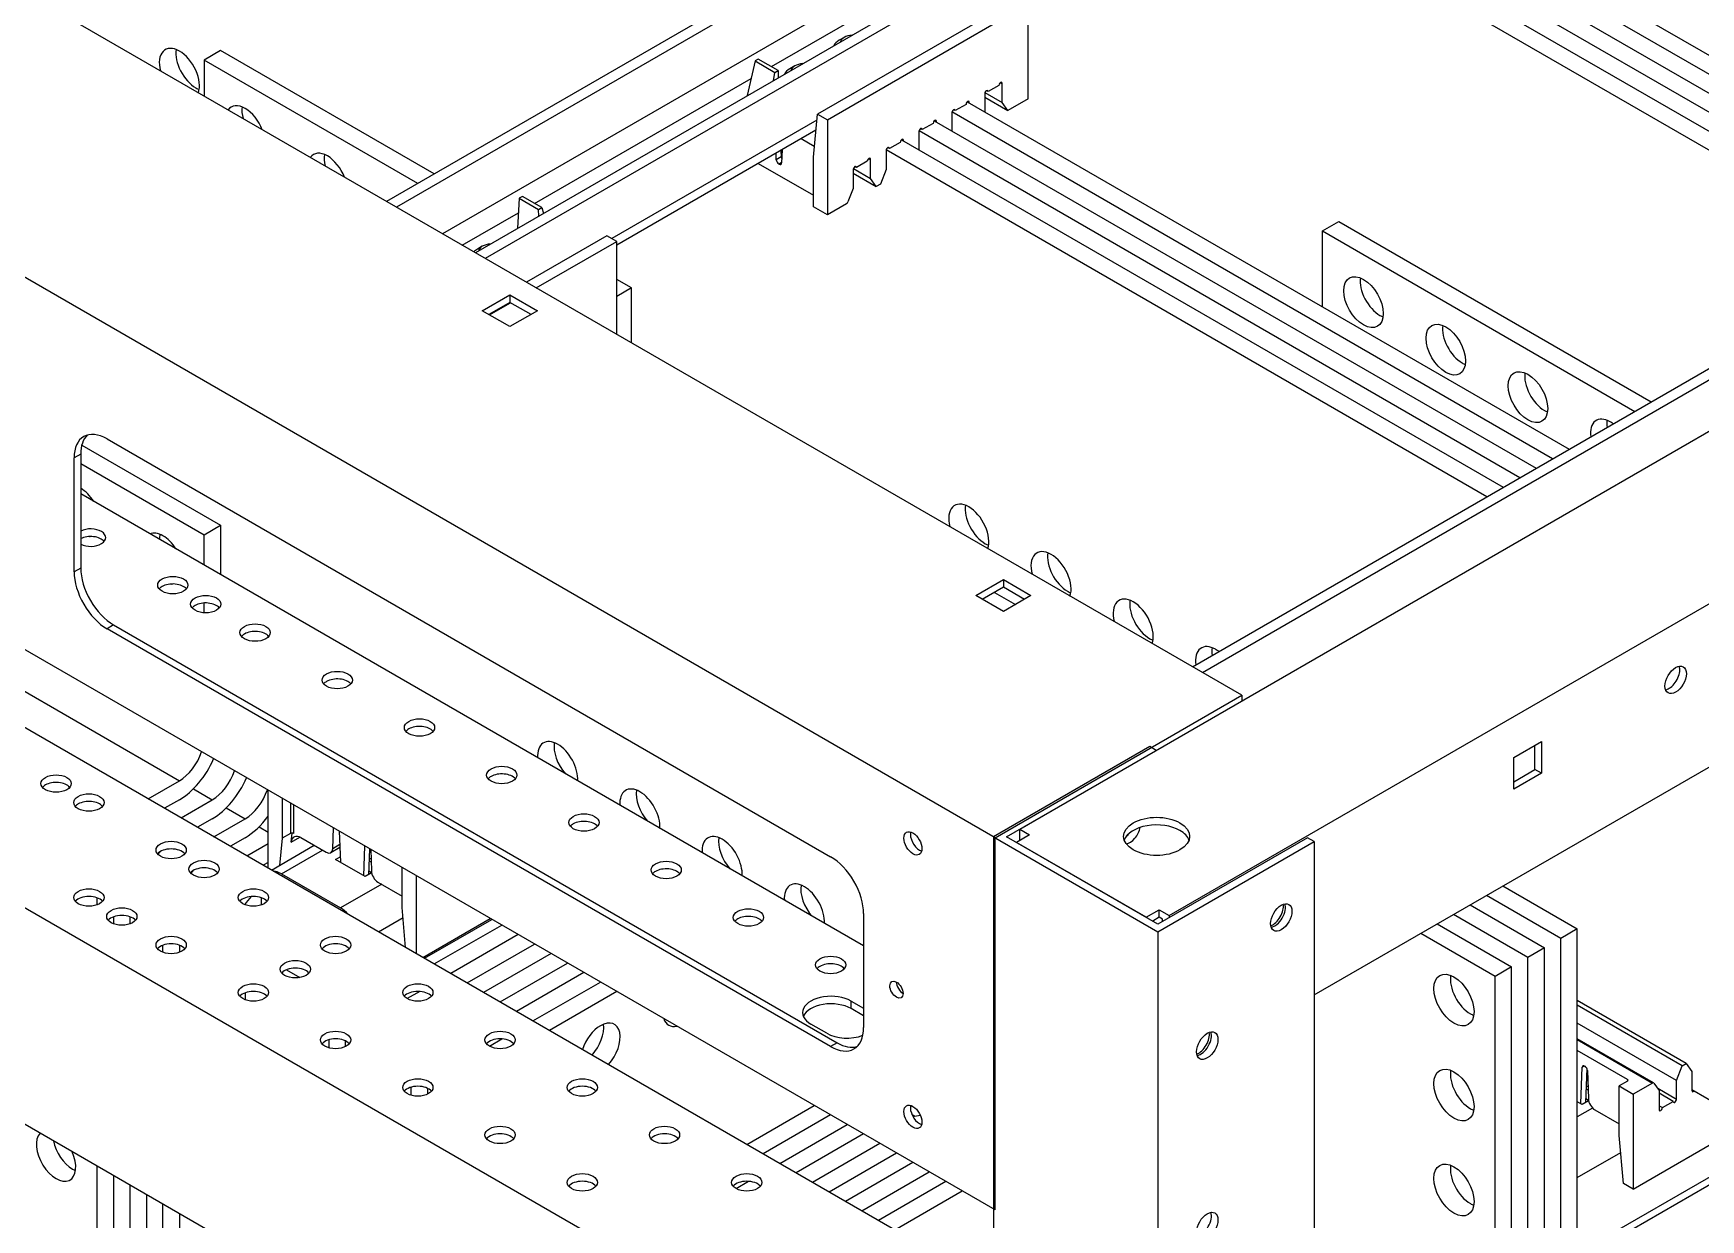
# Model space of a CAD drawing. Header units: millimetres. Extents: x -116965 to 323937, y 291661 to 566926.
# Drawn here: x -19547.1 to -19360.7, y 325486.2 to 325618.8 of the extents above; entities that cross this region are included whole.
import ezdxf

# ---------------------------------------------------------------- set-up
doc = ezdxf.new("R2010")
doc.units = ezdxf.units.MM
doc.layers.add('ALPHA', color=255, linetype='Continuous')

msp = doc.modelspace()

# ---------------------------------------------------------------- linework, layer by layer
at = {"layer": 'ALPHA'}
for p, q in [((-19355.416859, 325687.903767), (-19507.642807, 325600.016075)), ((-19354.313773, 325687.2669), (-19506.539721, 325599.379208)), ((-19353.210686, 325681.959672), (-19501.391983, 325596.40716)), ((-19345.48908, 325682.171961), (-19497.715028, 325594.284269)), ((-19344.385994, 325681.535094), (-19496.611942, 325593.647402)), ((-19412.04197, 325544.820906), (-19632.659286, 325672.194373)), ((-19439.619135, 325528.899223), (-19660.236451, 325656.27269)), ((-19436.861419, 325529.854524), (-19220.656449, 325654.680521)), ((-19420.168042, 325520.216598), (-19203.963072, 325645.042596)), ((-19396.776063, 325637.693615), (-19329.494325, 325598.848485)), ((-19417.557403, 325548.005243), (-19265.331456, 325635.892935)), ((-19416.454317, 325547.368376), (-19264.228369, 325635.256068)), ((-19400.453018, 325635.570724), (-19333.17128, 325596.725594)), ((-19331.332802, 325597.787039), (-19398.485847, 325636.557868)), ((-19404.129974, 325633.447832), (-19336.848235, 325594.602703)), ((-19335.009758, 325595.664148), (-19402.162803, 325634.434977)), ((-19338.686713, 325593.541257), (-19405.839758, 325632.312086)), ((-19464.622431, 325615.088602), (-19446.946575, 325625.293762)), ((-19437.045266, 325622.73101), (-19459.474693, 325609.781374)), ((-19458.371607, 325609.144507), (-19435.94218, 325622.094143)), ((-19435.94218, 325611.479687), (-19435.94218, 325622.094143)), ((-19456.49636, 325618.357854), (-19457.047903, 325618.039421)), ((-19526.211431, 325616.893059), (-19528.049909, 325615.831614)), ((-19502.311222, 325603.094267), (-19526.211431, 325616.893059)), ((-19403.952669, 325511.321684), (-19219.222437, 325617.975734)), ((-19439.619135, 325487.290557), (-19660.236451, 325614.664024)), ((-19504.1497, 325602.032822), (-19528.049909, 325615.831614)), ((-19528.049909, 325615.831614), (-19528.049909, 325611.798121)), ((-19466.460908, 325615.725469), (-19467.32899, 325611.853501)), ((-19466.093213, 325615.937758), (-19466.460908, 325615.725469)), ((-19466.460908, 325615.725469), (-19464.254735, 325614.451735)), ((-19463.88704, 325614.664024), (-19466.093213, 325615.937758)), ((-19464.393913, 325613.522224), (-19464.254735, 325614.451735)), ((-19464.254735, 325614.451735), (-19463.88704, 325614.664024)), ((-19463.88704, 325614.664024), (-19463.856398, 325613.832558)), ((-19462.011793, 325615.173518), (-19462.563336, 325614.855084)), ((-19491.096509, 325599.803786), (-19466.898277, 325613.774642)), ((-19439.196285, 325612.997554), (-19440.40968, 325612.297)), ((-19439.012437, 325613.315988), (-19438.82859, 325613.209843)), ((-19438.82859, 325611.086952), (-19438.82859, 325613.209843)), ((-19467.32899, 325611.853501), (-19467.330007, 325611.827069)), ((-19467.306608, 325611.840579), (-19467.32899, 325611.853501)), ((-19442.87324, 325610.874663), (-19444.086636, 325610.174109)), ((-19442.738004, 325611.157476), (-19375.456266, 325572.312346)), ((-19442.689393, 325611.193097), (-19442.505545, 325611.086952)), ((-19442.505545, 325611.023265), (-19442.505545, 325611.086952)), ((-19440.777376, 325612.084711), (-19440.777376, 325610.025507)), ((-19440.777376, 325611.673741), (-19438.191722, 325610.180913)), ((-19440.754989, 325612.19916), (-19438.82859, 325611.086952)), ((-19440.40968, 325612.297), (-19440.593528, 325612.403145)), ((-19438.191722, 325610.180913), (-19438.82859, 325611.086952)), ((-19435.94218, 325611.479687), (-19438.191722, 325610.180913)), ((-19459.539471, 325609.107107), (-19482.455664, 325595.876437)), ((-19459.93845, 325604.954185), (-19459.474693, 325609.781374)), ((-19459.474693, 325609.781374), (-19458.371607, 325609.144507)), ((-19458.371607, 325609.144507), (-19458.371607, 325598.530051)), ((-19446.414959, 325609.034585), (-19379.133221, 325570.189455)), ((-19446.366348, 325609.070206), (-19446.1825, 325608.964061)), ((-19446.1825, 325608.900374), (-19446.1825, 325608.964061)), ((-19444.454331, 325609.96182), (-19444.454331, 325607.902616)), ((-19377.294743, 325571.250901), (-19444.447788, 325610.021729)), ((-19444.086636, 325610.174109), (-19444.270483, 325610.280254)), ((-19459.646799, 325607.989945), (-19481.90412, 325595.139675)), ((-19459.828587, 325606.164491), (-19461.318583, 325607.02474)), ((-19450.091914, 325606.911694), (-19382.810176, 325568.066564)), ((-19450.043303, 325606.947315), (-19449.859455, 325606.84117)), ((-19448.131286, 325607.838929), (-19448.131286, 325605.779724)), ((-19380.971699, 325569.128009), (-19448.124743, 325607.898838)), ((-19447.763591, 325608.051218), (-19447.947439, 325608.157362)), ((-19446.550196, 325608.751772), (-19447.763591, 325608.051218)), ((-19464.082357, 325604.679225), (-19464.109415, 325605.413453)), ((-19463.557871, 325605.731887), (-19463.530813, 325604.997659)), ((-19463.543324, 325605.337148), (-19463.451408, 325605.28408)), ((-19463.435449, 325605.802567), (-19463.480634, 325604.33454)), ((-19459.821797, 325606.168411), (-19459.828587, 325606.164491)), ((-19451.808242, 325605.716038), (-19451.808242, 325603.593147)), ((-19384.648654, 325567.005118), (-19451.801699, 325605.775947)), ((-19451.440546, 325605.928327), (-19451.624394, 325606.034471)), ((-19450.227151, 325606.628881), (-19451.440546, 325605.928327)), ((-19449.859455, 325606.777483), (-19449.859455, 325606.84117)), ((-19466.098625, 325604.264982), (-19459.93799, 325600.708138)), ((-19463.530813, 325604.997659), (-19464.082357, 325604.679225)), ((-19463.806845, 325604.215557), (-19463.478461, 325604.40515)), ((-19463.756238, 325604.186339), (-19463.806845, 325604.215557)), ((-19463.480292, 325604.345656), (-19463.756238, 325604.186339)), ((-19459.93799, 325604.95392), (-19459.93845, 325604.954185)), ((-19459.93799, 325599.434403), (-19459.93799, 325604.95392)), ((-19455.485197, 325603.593147), (-19455.485197, 325601.470255)), ((-19455.485197, 325603.182176), (-19452.899543, 325601.689349)), ((-19455.46281, 325603.707595), (-19453.536411, 325602.595388)), ((-19455.117501, 325603.805436), (-19455.301349, 325603.91158)), ((-19453.904106, 325604.50599), (-19455.117501, 325603.805436)), ((-19453.720258, 325604.824423), (-19453.536411, 325604.718279)), ((-19453.536411, 325602.595388), (-19453.536411, 325604.718279)), ((-19451.808242, 325603.593147), (-19452.445109, 325601.951716)), ((-19455.485197, 325601.470255), (-19456.068992, 325599.965611)), ((-19452.899543, 325601.689349), (-19453.536411, 325602.595388)), ((-19452.445109, 325601.951716), (-19452.899543, 325601.689349)), ((-19492.827335, 325600.378501), (-19492.996108, 325597.008739)), ((-19492.459639, 325600.59079), (-19492.827335, 325600.378501)), ((-19492.827335, 325600.378501), (-19490.658488, 325599.126316)), ((-19490.290793, 325599.338606), (-19492.459639, 325600.59079)), ((-19456.228209, 325599.767543), (-19458.371607, 325598.530051)), ((-19499.18581, 325595.133426), (-19492.908516, 325598.757623)), ((-19490.658488, 325599.126316), (-19490.290793, 325599.338606)), ((-19490.635897, 325598.371407), (-19490.658488, 325599.126316)), ((-19490.290793, 325599.338606), (-19490.113388, 325598.673078)), ((-19458.371607, 325598.530051), (-19459.93799, 325599.434403)), ((-19403.03343, 325596.725594), (-19401.194952, 325597.787039)), ((-19401.194952, 325597.787039), (-19366.263877, 325577.619574)), ((-19439.802983, 325478.692848), (-19642.862837, 325595.92951)), ((-19483.007207, 325596.194871), (-19492.015747, 325590.993788)), ((-19481.90412, 325595.558004), (-19483.007207, 325596.194871)), ((-19403.03343, 325588.234029), (-19403.03343, 325596.725594)), ((-19403.03343, 325596.725594), (-19368.102355, 325576.558128)), ((-19496.942867, 325595.006052), (-19497.494411, 325594.687618)), ((-19490.912661, 325590.356921), (-19481.90412, 325595.558004)), ((-19481.90412, 325585.155837), (-19481.90412, 325595.558004)), ((-19480.249491, 325590.356921), (-19481.90412, 325591.312222)), ((-19480.249491, 325590.356921), (-19481.90412, 325589.40162)), ((-19480.249491, 325584.200536), (-19480.249491, 325590.356921)), ((-19496.942867, 325587.809451), (-19493.854225, 325589.59268)), ((-19493.854225, 325588.743523), (-19496.207476, 325587.384873)), ((-19496.133937, 325587.342415), (-19493.780686, 325588.701065)), ((-19493.854225, 325589.59268), (-19493.854225, 325588.743523)), ((-19493.854225, 325589.59268), (-19490.765583, 325587.809451)), ((-19491.500974, 325587.384873), (-19493.854225, 325588.743523)), ((-19493.854225, 325586.026223), (-19496.942867, 325587.809451)), ((-19490.765583, 325587.809451), (-19493.854225, 325586.026223)), ((-19439.894907, 325458.578455), (-19660.328375, 325585.845777)), ((-19538.896927, 325573.479936), (-19458.003911, 325526.776332)), ((-19541.838491, 325571.781623), (-19542.573882, 325571.357045)), ((-19541.838491, 325571.781623), (-19541.838491, 325559.044277)), ((-19541.721733, 325572.775658), (-19526.211431, 325563.820782)), ((-19542.573882, 325558.619698), (-19542.573882, 325571.357045)), ((-19541.838491, 325570.720178), (-19528.049909, 325562.759336)), ((-19454.326956, 325516.798744), (-19541.838491, 325567.323552)), ((-19528.049909, 325562.759336), (-19526.211431, 325563.820782)), ((-19528.049909, 325559.36271), (-19528.049909, 325562.759336)), ((-19526.211431, 325563.820782), (-19526.211431, 325558.301265)), ((-19439.894907, 325434.377496), (-19660.328375, 325561.644818)), ((-19576.769566, 325561.804035), (-19530.807625, 325535.267896)), ((-19541.838491, 325559.044277), (-19542.573882, 325558.619698)), ((-19441.788539, 325555.966085), (-19438.699896, 325557.749313)), ((-19438.699896, 325556.900157), (-19441.053148, 325555.541506)), ((-19438.699896, 325557.749313), (-19438.699896, 325556.900157)), ((-19438.699896, 325557.749313), (-19435.611254, 325555.966085)), ((-19436.346645, 325555.541506), (-19438.699896, 325556.900157)), ((-19528.049909, 325554.040852), (-19528.049909, 325555.131558)), ((-19438.699896, 325554.182856), (-19441.788539, 325555.966085)), ((-19439.692674, 325556.326976), (-19437.339423, 325554.968326)), ((-19435.611254, 325555.966085), (-19438.699896, 325554.182856)), ((-19538.161536, 325552.675603), (-19538.896927, 325552.251025)), ((-19458.003911, 325505.547421), (-19538.896927, 325552.251025)), ((-19538.161536, 325552.675603), (-19457.26852, 325505.971999)), ((-19439.619135, 325528.899223), (-19412.04197, 325544.820906)), ((-19412.04197, 325544.820906), (-19412.04197, 325544.184039)), ((-19422.337445, 325539.0891), (-19439.802983, 325529.005367)), ((-19438.332201, 325529.005367), (-19421.602054, 325538.664522)), ((-19421.602054, 325538.664522), (-19422.337445, 325539.0891)), ((-19381.63355, 325537.879052), (-19378.544908, 325539.662281)), ((-19379.280299, 325536.520402), (-19379.280299, 325539.237703)), ((-19378.544908, 325539.662281), (-19378.544908, 325536.095824)), ((-19381.63355, 325534.312595), (-19381.63355, 325537.879052)), ((-19381.63355, 325535.161752), (-19379.280299, 325536.520402)), ((-19378.544908, 325536.095824), (-19381.63355, 325534.312595)), ((-19378.544908, 325536.095824), (-19379.280299, 325536.520402)), ((-19534.300733, 325533.25115), (-19530.807625, 325535.267896)), ((-19529.243484, 325534.364838), (-19527.13067, 325533.145005)), ((-19530.807625, 325533.145005), (-19532.462255, 325532.189704)), ((-19530.623778, 325531.128259), (-19527.13067, 325533.145005)), ((-19520.879846, 325525.502597), (-19520.879846, 325534.206451)), ((-19519.313463, 325533.302099), (-19519.313463, 325528.844028)), ((-19518.394224, 325532.771376), (-19518.394224, 325529.37475)), ((-19518.026529, 325529.37475), (-19518.026529, 325532.559087)), ((-19527.13067, 325531.022114), (-19528.7853, 325530.066813)), ((-19526.946822, 325529.005367), (-19523.453715, 325531.022114)), ((-19525.566528, 325532.241947), (-19523.453715, 325531.022114)), ((-19523.453715, 325528.899223), (-19525.108345, 325527.943922)), ((-19521.889573, 325530.119056), (-19520.879846, 325529.53609)), ((-19519.313003, 325528.843762), (-19519.604654, 325525.808002)), ((-19518.394224, 325529.37475), (-19519.313463, 325528.844028)), ((-19519.313463, 325528.844028), (-19519.313003, 325528.843762)), ((-19518.380768, 325529.381988), (-19519.313003, 325528.843762)), ((-19518.313737, 325528.399977), (-19518.215868, 325529.418684)), ((-19518.313737, 325528.399977), (-19517.331997, 325528.966785)), ((-19517.216693, 325528.907192), (-19514.393912, 325527.277458)), ((-19513.658969, 325527.67266), (-19513.587452, 325529.996185)), ((-19512.934426, 325529.61916), (-19512.806531, 325526.148694)), ((-19439.802983, 325529.005367), (-19421.418206, 325518.390912)), ((-19439.802983, 325529.005367), (-19439.802983, 325019.511501)), ((-19439.619135, 325487.290557), (-19439.619135, 325528.899223)), ((-19421.418206, 325519.240068), (-19438.332201, 325529.005367)), ((-19435.758332, 325529.217657), (-19437.229114, 325528.3685)), ((-19436.861419, 325528.580789), (-19436.861419, 325529.854524)), ((-19436.861419, 325529.854524), (-19435.758332, 325529.217657)), ((-19404.68806, 325528.899223), (-19421.418206, 325519.240068)), ((-19403.952669, 325528.474645), (-19404.68806, 325528.899223)), ((-19523.269867, 325526.882476), (-19520.879846, 325528.262356)), ((-19520.506739, 325525.287183), (-19515.726697, 325528.046942)), ((-19519.409064, 325524.86573), (-19514.81287, 325527.519344)), ((-19512.867641, 325527.80692), (-19513.873912, 325527.225948)), ((-19512.879282, 325528.122813), (-19513.658969, 325527.67266)), ((-19513.342088, 325526.457898), (-19512.828846, 325526.754218)), ((-19510.200689, 325524.644211), (-19510.072795, 325527.966997)), ((-19509.545232, 325527.662408), (-19509.656776, 325524.76441)), ((-19509.419769, 325527.589972), (-19509.348251, 325525.183866)), ((-19422.74191, 325520.004309), (-19437.229114, 325528.3685)), ((-19421.418206, 325518.390912), (-19403.952669, 325528.474645)), ((-19403.952669, 325528.474645), (-19403.952669, 325018.980778)), ((-19520.879846, 325526.139464), (-19521.43139, 325525.821031)), ((-19510.032828, 325524.547296), (-19513.342088, 325526.457898)), ((-19509.319332, 325524.959233), (-19510.032828, 325524.547296)), ((-19509.325348, 325524.987988), (-19509.641153, 325525.170318)), ((-19509.377031, 325526.15212), (-19509.598443, 325526.279952)), ((-19509.387668, 325526.509993), (-19509.585199, 325526.624037)), ((-19505.899931, 325521.099721), (-19505.899931, 325525.557792)), ((-19519.409064, 325524.86573), (-19512.790545, 325521.044526)), ((-19508.194351, 325523.69814), (-19512.790545, 325521.044526)), ((-19508.613308, 325523.940025), (-19505.899931, 325522.373456)), ((-19504.333548, 325524.653441), (-19504.333548, 325515.949587)), ((-19382.846946, 325523.507079), (-19374.537027, 325518.709346)), ((-19540.000014, 325521.393357), (-19540.000014, 325522.181719)), ((-19521.615237, 325521.393357), (-19521.615237, 325522.181719)), ((-19386.523901, 325521.384188), (-19378.213982, 325516.586454)), ((-19376.375504, 325517.6479), (-19384.685423, 325522.445634)), ((-19538.161536, 325520.058828), (-19538.161536, 325519.270466)), ((-19536.323058, 325519.270466), (-19536.323058, 325520.058828)), ((-19508.562046, 325518.390912), (-19505.803827, 325519.98337)), ((-19505.899931, 325521.100252), (-19505.90039, 325521.099986)), ((-19505.90039, 325521.099986), (-19505.899931, 325521.099721)), ((-19505.513927, 325516.631079), (-19505.90039, 325521.099986)), ((-19503.598157, 325515.525009), (-19496.060398, 325519.876936)), ((-19503.414309, 325515.418864), (-19495.87655, 325519.770791)), ((-19454.326956, 325520.407658), (-19454.326956, 325507.670312)), ((-19422.74191, 325520.004309), (-19421.271128, 325520.853466)), ((-19421.271128, 325520.004309), (-19422.006519, 325519.579731)), ((-19421.271128, 325520.853466), (-19420.168042, 325520.216598)), ((-19421.271128, 325520.004309), (-19421.271128, 325520.853466)), ((-19420.903433, 325519.79202), (-19421.271128, 325520.004309)), ((-19420.903433, 325519.537273), (-19420.903433, 325519.79202)), ((-19420.168042, 325520.216598), (-19420.168042, 325519.961851)), ((-19380.05246, 325515.525009), (-19388.362379, 325520.322743)), ((-19502.311222, 325514.781997), (-19494.773464, 325519.133924)), ((-19492.934986, 325518.072478), (-19500.472745, 325513.720551)), ((-19421.418206, 325518.390912), (-19421.418206, 325008.897045)), ((-19383.729415, 325513.402118), (-19392.039334, 325518.199852)), ((-19390.200856, 325519.261297), (-19381.890937, 325514.463563)), ((-19374.537027, 325518.709346), (-19376.375504, 325517.6479)), ((-19376.375504, 325464.575622), (-19376.375504, 325517.6479)), ((-19374.537027, 325465.637068), (-19374.537027, 325518.709346)), ((-19532.646103, 325516.086129), (-19532.646103, 325516.874491)), ((-19530.807625, 325516.874491), (-19530.807625, 325516.086129)), ((-19498.634267, 325512.659106), (-19491.096509, 325517.011033)), ((-19489.258031, 325515.949587), (-19496.795789, 325511.59766)), ((-19378.213982, 325516.586454), (-19380.05246, 325515.525009)), ((-19378.213982, 325463.514177), (-19378.213982, 325516.586454)), ((-19518.843294, 325514.136916), (-19517.337784, 325513.267709)), ((-19494.957312, 325510.536215), (-19487.419553, 325514.888142)), ((-19485.581076, 325513.826696), (-19493.118834, 325509.474769)), ((-19381.890937, 325514.463563), (-19383.729415, 325513.402118)), ((-19381.890937, 325461.391286), (-19381.890937, 325514.463563)), ((-19380.05246, 325462.452731), (-19380.05246, 325515.525009)), ((-19491.280356, 325508.413324), (-19483.742598, 325512.76525)), ((-19383.729415, 325460.32984), (-19383.729415, 325513.402118)), ((-19523.453715, 325511.567263), (-19523.453715, 325510.778901)), ((-19503.943151, 325511.716911), (-19505.34471, 325510.907721)), ((-19481.90412, 325511.703805), (-19489.441879, 325507.351878)), ((-19455.724199, 325509.793203), (-19455.724199, 325510.642359)), ((-19455.724199, 325510.642359), (-19454.326956, 325509.835661)), ((-19362.359705, 325503.661858), (-19374.537027, 325510.692438)), ((-19362.814139, 325503.39949), (-19374.537027, 325510.167702)), ((-19454.326956, 325508.986504), (-19455.724199, 325509.793203)), ((-19363.451007, 325501.75806), (-19374.537027, 325508.158577)), ((-19514.077479, 325505.41193), (-19514.077479, 325506.319779)), ((-19496.152322, 325505.600493), (-19494.750763, 325506.409683)), ((-19458.445146, 325507.033444), (-19460.210084, 325508.052432)), ((-19366.012805, 325501.490562), (-19374.537027, 325506.412024)), ((-19374.537027, 325506.324091), (-19366.142805, 325501.477684)), ((-19514.81287, 325505.809843), (-19514.81287, 325505.921866)), ((-19512.239001, 325505.551221), (-19512.239001, 325506.180487)), ((-19457.26852, 325505.971999), (-19458.003911, 325505.547421)), ((-19368.933347, 325501.887556), (-19374.537027, 325505.122842)), ((-19374.153345, 325499.169517), (-19373.996953, 325503.232694)), ((-19373.996953, 325503.232694), (-19373.73342, 325503.384845)), ((-19373.721441, 325503.378229), (-19373.670834, 325503.349011)), ((-19373.462076, 325503.118121), (-19373.609431, 325499.289717)), ((-19373.395231, 325502.882571), (-19373.300907, 325499.709173)), ((-19363.451007, 325501.75806), (-19362.814139, 325503.39949)), ((-19362.814139, 325503.39949), (-19362.359705, 325503.661858)), ((-19362.359705, 325503.661858), (-19361.722838, 325502.755819)), ((-19361.722838, 325502.755819), (-19361.722838, 325500.632928)), ((-19504.885091, 325500.104702), (-19504.885091, 325501.012551)), ((-19503.046613, 325500.243993), (-19503.046613, 325500.87326)), ((-19373.329686, 325500.677426), (-19373.551098, 325500.805258)), ((-19373.340324, 325501.0353), (-19373.537854, 325501.149344)), ((-19368.933347, 325501.675267), (-19369.852586, 325501.144545)), ((-19369.852586, 325501.144545), (-19368.286203, 325500.240193)), ((-19369.852586, 325495.625028), (-19369.852586, 325501.144545)), ((-19368.933347, 325501.887556), (-19368.933347, 325501.675267)), ((-19366.142805, 325501.477684), (-19368.286203, 325500.240193)), ((-19365.983588, 325501.463464), (-19365.399793, 325500.632928)), ((-19363.451007, 325499.635169), (-19365.550477, 325500.847299)), ((-19363.451007, 325499.635169), (-19363.451007, 325501.75806)), ((-19337.767474, 325486.865979), (-19361.722838, 325500.696614)), ((-19467.380147, 325494.614531), (-19459.842389, 325498.966458)), ((-19373.985484, 325499.072603), (-19374.537027, 325499.391036)), ((-19373.271988, 325499.48454), (-19373.985484, 325499.072603)), ((-19373.278003, 325499.513295), (-19373.593808, 325499.695625)), ((-19368.286203, 325500.240193), (-19368.286203, 325489.625737)), ((-19365.399793, 325500.632928), (-19365.399793, 325498.510037)), ((-19363.818702, 325499.42288), (-19365.399793, 325500.335723)), ((-19365.399793, 325498.934615), (-19365.032097, 325498.722326)), ((-19365.032097, 325498.722326), (-19363.818702, 325499.42288)), ((-19458.003911, 325497.905013), (-19465.54167, 325493.553086)), ((-19448.604975, 325497.785762), (-19448.923628, 325497.969737)), ((-19372.832424, 325498.676876), (-19374.537027, 325497.692724)), ((-19372.565964, 325498.465332), (-19369.852586, 325496.898762)), ((-19368.286203, 325489.625737), (-19355.416859, 325497.055856)), ((-19463.703192, 325492.49164), (-19456.165434, 325496.843567)), ((-19454.326956, 325495.782122), (-19461.864714, 325491.430195)), ((-19352.291447, 325495.251399), (-19374.537027, 325482.407908)), ((-19369.852586, 325495.625559), (-19369.853046, 325495.625293)), ((-19369.853046, 325495.625293), (-19369.852586, 325495.625028)), ((-19369.389289, 325490.262605), (-19369.853046, 325495.625293)), ((-19452.488478, 325494.720676), (-19460.026237, 325490.368749)), ((-19458.187759, 325489.307304), (-19450.650001, 325493.65923)), ((-19351.556056, 325494.826821), (-19374.537027, 325481.558751)), ((-19374.537027, 325490.899472), (-19369.686541, 325493.699901)), ((-19540.000014, 325453.536588), (-19540.000014, 325492.173207)), ((-19448.811523, 325492.597785), (-19456.349281, 325488.245858)), ((-19454.510804, 325487.184413), (-19446.973045, 325491.536339)), ((-19538.161536, 325491.111761), (-19538.161536, 325454.598034)), ((-19536.323058, 325455.65948), (-19536.323058, 325490.050316)), ((-19468.575158, 325489.67881), (-19467.173599, 325490.488)), ((-19445.134568, 325490.474894), (-19452.672326, 325486.122967)), ((-19368.286203, 325489.625737), (-19369.389289, 325490.262605)), ((-19534.484581, 325488.98887), (-19534.484581, 325456.720925)), ((-19532.646103, 325457.782371), (-19532.646103, 325487.927424)), ((-19450.833849, 325485.061521), (-19443.29609, 325489.413448)), ((-19530.807625, 325486.865979), (-19530.807625, 325458.843816))]:
    msp.add_line(p, q, dxfattribs=at)
for centre, major_axis, start_param, end_param in [((-19455.430043, 325617.742216), (-1.508, 0), 4.8150711724, 6.1805031152), ((-19530.807625, 325614.239446), (-1.586, 2.747033), 5.4977871438, 7.4026303168), ((-19528.969148, 325615.300891), (-1.586, 2.747033), 0.6182324985, 2.3561944902), ((-19530.807625, 325614.239446), (-1.586, 2.747033), 3.5929439707, 5.4977871438), ((-19455.430043, 325617.105349), (-2.288, 0), 5.4977871438, 6.0482686858), ((-19460.945475, 325613.921012), (-2.288, 0), 5.4977871438, 6.0482686858), ((-19460.945475, 325614.557879), (-1.508, 0), 4.8150711724, 6.1805031152), ((-19528.969148, 325615.300891), (-1.586, 2.747033), 2.3561944902, 2.5233601551), ((-19439.012437, 325613.103699), (0.13, 0.225167), 5.4977871438, 8.6393797974), ((-19523.453715, 325607.870772), (-1.56, 2.701999), 4.4505895926, 6.544984695), ((-19442.689393, 325610.980808), (0.13, 0.225167), 5.4977871438, 8.6393797974), ((-19440.593528, 325612.190856), (0.13, 0.225167), 5.4977871438, 8.6393797974), ((-19521.615237, 325608.932218), (-1.56, 2.701999), 0.6301372461, 1.1252350729), ((-19446.366348, 325608.857917), (0.13, 0.225167), 5.4977871438, 8.6393797974), ((-19444.270483, 325610.067964), (0.13, 0.225167), 5.4977871438, 8.6393797974), ((-19450.043303, 325606.735025), (0.13, 0.225167), 5.4977871438, 8.6393797974), ((-19447.947439, 325607.945073), (0.13, 0.225167), 5.4977871438, 8.6393797974), ((-19514.261327, 325602.563544), (-1.56, 2.701999), 4.4505895926, 6.544984695), ((-19512.422849, 325603.62499), (-1.56, 2.701999), 0.6301372461, 1.1252350729), ((-19459.828587, 325607.438225), (-0.78, 1.351), 2.3561944902, 2.3617043931), ((-19451.624394, 325605.822182), (0.13, 0.225167), 5.4977871438, 8.6393797974), ((-19463.806845, 325604.533991), (-0.195, 0.33775), 0.8288490588, 2.3561944902), ((-19463.756238, 325604.504773), (-0.195, 0.33775), 2.3561944902, 3.8920842319), ((-19463.255302, 325604.852424), (-0.195, 0.33775), 0.8288490588, 1.4798786113), ((-19455.301349, 325603.699291), (0.13, 0.225167), 5.4977871438, 8.6393797974), ((-19453.720258, 325604.612134), (0.13, 0.225167), 5.4977871438, 8.6393797974), ((-19456.228209, 325599.979832), (0.13, 0.225167), 3.926990817, 4.9741883682), ((-19495.87655, 325593.753546), (-2.288, 0), 5.4977871438, 5.7858452809), ((-19495.87655, 325594.390414), (-1.508, 0), 4.8150711724, 6.1805031152), ((-19398.437236, 325588.764752), (-1.56, 2.701999), 0.7853981634, 7.0685834706), ((-19396.598758, 325589.826198), (-1.56, 2.701999), 0.6301372461, 2.3561944902), ((-19396.598758, 325589.826198), (-1.56, 2.701999), 2.3561944902, 2.5114554075), ((-19389.244848, 325583.457524), (-1.56, 2.701999), 0.7853981634, 7.0685834706), ((-19387.40637, 325584.51897), (-1.56, 2.701999), 0.6301372461, 2.3561944902), ((-19387.40637, 325584.51897), (-1.56, 2.701999), 2.3561944902, 2.5114554075), ((-19380.05246, 325578.150297), (-1.56, 2.701999), 0.7853981634, 7.0685834706), ((-19378.213982, 325579.211742), (-1.56, 2.701999), 0.6301372461, 2.3561944902), ((-19378.213982, 325579.211742), (-1.56, 2.701999), 2.3561944902, 2.5114554075), ((-19370.860072, 325572.843069), (-1.56, 2.701999), 5.4977871438, 7.2238443879), ((-19369.021594, 325573.904514), (-1.56, 2.701999), 0.6301372461, 0.9406590807), ((-19370.860072, 325572.843069), (-1.56, 2.701999), 5.3425262264, 5.4977871438), ((-19538.896927, 325569.234154), (-2.6, 4.503332), 5.4977871438, 7.0685834706), ((-19538.161536, 325569.658732), (-2.6, 4.503332), 0.1418970546, 0.7853981634), ((-19541.838491, 325565.41295), (-1.56, 2.701999), 4.775052896, 5.4977871438), ((-19442.560699, 325563.290059), (-1.586, 2.747033), 5.4977871438, 7.4026303168), ((-19440.722222, 325564.351504), (-1.586, 2.747033), 0.6182324985, 2.3561944902), ((-19442.560699, 325563.290059), (-1.586, 2.747033), 3.5929439707, 5.4977871438), ((-19540.735405, 325562.440902), (-1.69, 0), 0.8596351127, 5.4235501945), ((-19540.735405, 325561.591746), (-1.69, 0), 3.5917893435, 5.4235501945), ((-19541.838491, 325565.41295), (-1.56, 2.701999), 2.8157657376, 2.861430972), ((-19532.646103, 325560.105722), (-1.56, 2.701999), 5.4977871438, 6.2205213916), ((-19530.807625, 325561.167168), (-1.56, 2.701999), 0.6301372461, 0.86882825), ((-19532.646103, 325560.105722), (-1.56, 2.701999), 4.775052896, 5.4977871438), ((-19440.722222, 325564.351504), (-1.586, 2.747033), 2.3561944902, 2.5233601551), ((-19433.368311, 325557.982831), (-1.586, 2.747033), 5.4977871438, 7.4026303168), ((-19431.529833, 325559.044277), (-1.586, 2.747033), 0.6182324985, 2.3561944902), ((-19433.368311, 325557.982831), (-1.586, 2.747033), 3.5929439707, 5.4977871438), ((-19538.896927, 325556.496807), (-2.6, 4.503332), 0.7853981634, 2.3561944902), ((-19538.161536, 325556.921386), (-2.6, 4.503332), 0.7853981634, 2.3561944902), ((-19531.543017, 325557.133675), (-1.69, 0), 2.3561944902, 8.6393797974), ((-19531.543017, 325556.284518), (-1.69, 0), 5.4977871438, 5.8329886172), ((-19531.543017, 325556.284518), (-1.69, 0), 3.5917893435, 5.4977871438), ((-19532.646103, 325560.105722), (-1.56, 2.701999), 2.8157657376, 2.861430972), ((-19527.866061, 325555.010784), (-1.69, 0), 2.3561944902, 8.6393797974), ((-19527.866061, 325554.161627), (-1.69, 0), 5.4977871438, 5.8329886172), ((-19527.866061, 325554.161627), (-1.69, 0), 3.5917893435, 5.4977871438), ((-19431.529833, 325559.044277), (-1.586, 2.747033), 2.3561944902, 2.5233601551), ((-19424.175923, 325552.675603), (-1.586, 2.747033), 5.4977871438, 7.4026303168), ((-19422.337445, 325553.737049), (-1.586, 2.747033), 0.6182324985, 2.3561944902), ((-19424.175923, 325552.675603), (-1.586, 2.747033), 3.5929439707, 5.4977871438), ((-19522.350628, 325551.826447), (-1.69, 0), 2.3561944902, 8.6393797974), ((-19522.350628, 325550.97729), (-1.69, 0), 5.4977871438, 5.8329886172), ((-19522.350628, 325550.97729), (-1.69, 0), 3.5917893435, 5.4977871438), ((-19422.337445, 325553.737049), (-1.586, 2.747033), 2.3561944902, 2.5233601551), ((-19414.983535, 325547.368376), (-1.586, 2.747033), 5.4977871438, 7.2357491355), ((-19413.145057, 325548.429821), (-1.586, 2.747033), 0.6182324985, 0.9525638283), ((-19414.983535, 325547.368376), (-1.586, 2.747033), 5.3306214788, 5.4977871438), ((-19513.15824, 325546.519219), (-1.69, 0), 2.3561944902, 8.6393797974), ((-19363.542931, 325546.540448), (0.845, 1.463583), 2.3561944902, 8.6393797974), ((-19364.278322, 325546.965026), (0.845, 1.463583), 3.5917893435, 5.4977871438), ((-19364.278322, 325546.965026), (0.845, 1.463583), 5.4977871438, 5.8329886172), ((-19513.15824, 325545.670063), (-1.69, 0), 5.4977871438, 5.8329886172), ((-19513.15824, 325545.670063), (-1.69, 0), 3.5917893435, 5.4977871438), ((-19503.965852, 325541.211991), (-1.69, 0), 2.3561944902, 8.6393797974), ((-19503.965852, 325540.362835), (-1.69, 0), 5.4977871438, 5.8329886172), ((-19503.965852, 325540.362835), (-1.69, 0), 3.5917893435, 5.4977871438), ((-19530.807625, 325538.452233), (1.95, 3.377499), 3.926990817, 5.0486747211), ((-19488.52264, 325536.75392), (-1.586, 2.747033), 5.4977871438, 7.1506427468), ((-19486.684162, 325537.815366), (-1.586, 2.747033), 0.6182324985, 1.9089433179), ((-19488.52264, 325536.75392), (-1.586, 2.747033), 3.8449315408, 5.4977871438), ((-19530.807625, 325538.452233), (3.25, 5.629165), 3.926990817, 4.9116957781), ((-19527.13067, 325536.329342), (1.95, 3.377499), 3.926990817, 5.0486747211), ((-19494.773464, 325535.904764), (-1.69, 0), 2.3561944902, 8.6393797974), ((-19544.596208, 325534.949463), (-1.69, 0), 5.4977871438, 11.780972451), ((-19544.596208, 325534.100306), (-1.69, 0), 5.4977871438, 5.8329886172), ((-19544.596208, 325534.100306), (-1.69, 0), 3.5917893435, 5.4977871438), ((-19527.13067, 325536.329342), (3.25, 5.629165), 3.926990817, 4.9116957781), ((-19523.453715, 325534.206451), (1.95, 3.377499), 3.926990817, 5.0486747211), ((-19494.773464, 325535.055607), (-1.69, 0), 5.4977871438, 5.8329886172), ((-19494.773464, 325535.055607), (-1.69, 0), 3.5917893435, 5.4977871438), ((-19479.330252, 325531.446692), (-1.586, 2.747033), 5.4977871438, 7.1506427468), ((-19477.491774, 325532.508138), (-1.586, 2.747033), 0.6182324985, 1.9089433179), ((-19540.919252, 325532.826571), (-1.69, 0), 5.4977871438, 11.780972451), ((-19540.919252, 325531.977415), (-1.69, 0), 5.4977871438, 5.8329886172), ((-19540.919252, 325531.977415), (-1.69, 0), 3.5917893435, 5.4977871438), ((-19479.330252, 325531.446692), (-1.586, 2.747033), 3.8449315408, 5.4977871438), ((-19523.453715, 325534.206451), (3.25, 5.629165), 3.926990817, 4.521376617), ((-19485.581076, 325530.597536), (-1.69, 0), 2.3561944902, 8.6393797974), ((-19485.581076, 325529.748379), (-1.69, 0), 3.5917893435, 5.4977871438), ((-19421.565285, 325529.047825), (-3.692, 0), 2.3561944902, 8.6393797974), ((-19518.210377, 325529.268606), (-0.26, 0), 5.427038432, 5.4977871438), ((-19518.210377, 325529.268606), (-0.26, 0), 3.926990817, 5.427038432), ((-19517.216693, 325527.633457), (-0.78, 1.351), 5.4977871438, 6.9638637155), ((-19485.581076, 325529.748379), (-1.69, 0), 5.4977871438, 5.8329886172), ((-19470.137864, 325526.139464), (-1.586, 2.747033), 5.4977871438, 7.1506427468), ((-19468.299386, 325527.20091), (-1.586, 2.747033), 0.6182324985, 1.9089433179), ((-19470.137864, 325526.139464), (-1.586, 2.747033), 3.8449315408, 5.4977871438), ((-19448.811523, 325528.262356), (-0.715, 1.238416), 0.7853981634, 7.0685834706), ((-19448.076132, 325528.686934), (-0.715, 1.238416), 0.5401439777, 0.7853981634), ((-19448.076132, 325528.686934), (-0.715, 1.238416), 0.7853981634, 2.6014486759), ((-19421.565285, 325528.198669), (-3.692, 0), 3.926990817, 6.0826591128), ((-19425.279009, 325530.172958), (0.845, 1.463583), 4.1806584906, 4.4973423241), ((-19425.279009, 325530.172958), (0.845, 1.463583), 4.1806584906, 4.4973423241), ((-19424.543618, 325529.748379), (0.845, 1.463583), 3.5682601432, 5.2319157667), ((-19421.565285, 325528.198669), (-3.692, 0), 3.342118848, 3.926990817), ((-19531.726864, 325527.519344), (-1.69, 0), 2.3561944902, 8.6393797974), ((-19531.726864, 325526.670187), (-1.69, 0), 3.5917893435, 5.8329886172), ((-19531.726864, 325525.184163), (1.95, 3.377499), 1.2364425966, 1.3460675519), ((-19514.393912, 325528.126615), (-0.52, 0.900666), 2.3561944902, 3.8920842319), ((-19458.003911, 325522.53055), (-2.6, 4.503332), 3.926990817, 5.4977871438), ((-19528.049909, 325525.396453), (-1.69, 0), 2.3561944902, 8.6393797974), ((-19528.049909, 325524.547296), (-1.69, 0), 3.5917893435, 5.8329886172), ((-19528.049909, 325523.061272), (1.95, 3.377499), 1.2364425966, 1.3460675519), ((-19519.409064, 325522.31826), (-1.56, 2.701999), 5.4977871438, 5.908925006), ((-19508.613308, 325524.789181), (-0.52, 0.900666), 0.8203047484, 2.3561944902), ((-19476.388688, 325525.290308), (-1.69, 0), 2.3561944902, 8.6393797974), ((-19476.388688, 325524.441152), (-1.69, 0), 5.4977871438, 5.8329886172), ((-19476.388688, 325524.441152), (-1.69, 0), 3.5917893435, 5.4977871438), ((-19540.919252, 325522.212116), (-1.69, 0), 2.3561944902, 8.6393797974), ((-19522.534476, 325522.212116), (-1.69, 0), 2.3561944902, 8.6393797974), ((-19460.945475, 325520.832237), (-1.586, 2.747033), 5.4977871438, 7.1506427468), ((-19459.106998, 325521.893682), (-1.586, 2.747033), 0.6182324985, 1.9089433179), ((-19460.945475, 325520.832237), (-1.586, 2.747033), 3.8449315408, 5.4977871438), ((-19540.919252, 325521.362959), (-1.69, 0), 3.5917893435, 5.8329886172), ((-19522.534476, 325521.362959), (-1.69, 0), 3.5917893435, 5.8329886172), ((-19520.695998, 325518.81549), (3.25, 5.629165), 1.2592261332, 1.4401432643), ((-19407.629624, 325519.98308), (0.845, 1.463583), 2.3561944902, 8.6393797974), ((-19408.585633, 325520.535032), (0.845, 1.463583), 3.7428568703, 5.6819210905), ((-19408.365015, 325520.407658), (0.845, 1.463583), 3.5917893435, 5.8329886172), ((-19537.242297, 325520.089225), (-1.69, 0), 2.3561944902, 8.6393797974), ((-19537.242297, 325519.240068), (-1.69, 0), 3.5917893435, 5.8329886172), ((-19512.790545, 325518.497056), (-1.56, 2.701999), 5.0866492815, 5.4977871438), ((-19467.196299, 325519.98308), (-1.69, 0), 2.3561944902, 8.6393797974), ((-19467.196299, 325519.133924), (-1.69, 0), 5.4977871438, 5.8329886172), ((-19467.196299, 325519.133924), (-1.69, 0), 3.5917893435, 5.4977871438), ((-19531.726864, 325516.904888), (-1.69, 0), 2.3561944902, 8.6393797974), ((-19513.342088, 325516.904888), (-1.69, 0), 2.3561944902, 8.6393797974), ((-19531.726864, 325516.055732), (-1.69, 0), 3.5917893435, 5.8329886172), ((-19513.342088, 325516.055732), (-1.69, 0), 3.5917893435, 5.8329886172), ((-19458.003911, 325514.675852), (-1.69, 0), 2.3561944902, 8.6393797974), ((-19517.846358, 325514.198202), (-1.69, 0), 2.3561944902, 8.6393797974), ((-19517.846358, 325513.349045), (-1.69, 0), 3.5917893435, 5.8329886172), ((-19458.003911, 325513.826696), (-1.69, 0), 5.4977871438, 5.8329886172), ((-19458.003911, 325513.826696), (-1.69, 0), 3.5917893435, 5.4977871438), ((-19388.325609, 325510.748504), (-1.586, 2.747033), 0.7853981634, 7.0685834706), ((-19522.534476, 325511.59766), (-1.69, 0), 2.3561944902, 8.6393797974), ((-19504.1497, 325511.59766), (-1.69, 0), 2.3561944902, 8.6393797974), ((-19450.650001, 325511.916094), (-0.52, 0.900666), 0.7853981634, 7.0685834706), ((-19449.91461, 325512.340672), (-0.52, 0.900666), 0.7853981634, 2.3561944902), ((-19386.487131, 325511.809949), (-1.586, 2.747033), 0.6182324985, 2.3561944902), ((-19522.534476, 325510.748504), (-1.69, 0), 3.5917893435, 5.8329886172), ((-19504.1497, 325510.748504), (-1.69, 0), 3.5917893435, 5.8329886172), ((-19457.967142, 325509.347396), (-3.172, 0), 3.926990817, 7.0685834706), ((-19457.967142, 325508.498239), (-3.172, 0), 3.926990817, 6.0492182714), ((-19483.742598, 325505.335132), (1.56, 2.701999), 4.3510218565, 7.0685834706), ((-19474.55021, 325510.642359), (1.56, 2.701999), 2.6548976985, 3.6282876087), ((-19386.487131, 325511.809949), (-1.586, 2.747033), 2.3561944902, 2.5233601551), ((-19513.342088, 325506.290433), (-1.69, 0), 2.3561944902, 8.6393797974), ((-19513.342088, 325505.441276), (-1.69, 0), 3.5917893435, 5.8329886172), ((-19494.957312, 325506.290433), (-1.69, 0), 2.3561944902, 8.6393797974), ((-19494.957312, 325505.441276), (-1.69, 0), 3.5917893435, 5.8329886172), ((-19483.742598, 325505.335132), (1.56, 2.701999), 0.7853981634, 1.9321634507), ((-19485.581076, 325506.396577), (1.56, 2.701999), 4.3510218565, 5.6530480611), ((-19456.202203, 325508.328408), (-3.172, 0), 0.7853981634, 2.1709209872), ((-19458.003911, 325509.793203), (-2.6, 4.503332), 2.3561944902, 3.926990817), ((-19415.902774, 325505.653565), (0.845, 1.463583), 2.3561944902, 8.6393797974), ((-19416.858782, 325506.205517), (0.845, 1.463583), 3.7428568703, 5.6819210905), ((-19416.638165, 325506.078143), (0.845, 1.463583), 3.5917893435, 5.8329886172), ((-19457.26852, 325510.217781), (-2.6, 4.503332), 2.3561944902, 2.999695599), ((-19388.325609, 325500.134048), (-1.586, 2.747033), 0.7853981634, 7.0685834706), ((-19386.487131, 325501.195494), (-1.586, 2.747033), 0.6182324985, 2.3561944902), ((-19373.721441, 325503.059796), (-0.195, 0.33775), 5.4977871438, 7.0251325752), ((-19373.670834, 325503.030578), (-0.195, 0.33775), 3.961897402, 5.4977871438), ((-19504.1497, 325500.983205), (-1.69, 0), 2.3561944902, 8.6393797974), ((-19504.1497, 325500.134048), (-1.69, 0), 3.5917893435, 5.8329886172), ((-19485.764924, 325500.983205), (-1.69, 0), 2.3561944902, 8.6393797974), ((-19485.764924, 325500.134048), (-1.69, 0), 3.5917893435, 5.8329886172), ((-19369.117195, 325501.781412), (-0.26, 0), 2.3561944902, 3.926990817), ((-19366.142805, 325501.265395), (0.13, 0.225167), 6.0213859194, 7.0685834706), ((-19448.811523, 325497.692724), (-0.715, 1.238416), 0.7853981634, 7.0685834706), ((-19448.076132, 325498.117302), (-0.715, 1.238416), 0.5401439777, 0.7853981634), ((-19448.811523, 325497.905013), (-1.69, 0), 4.7338598269, 4.869520722), ((-19372.565964, 325499.314488), (-0.52, 0.900666), 0.8203047484, 2.3561944902), ((-19363.634854, 325499.529024), (0.13, 0.225167), 2.3561944902, 5.4977871438), ((-19361.53899, 325500.739072), (0.13, 0.225167), 2.3561944902, 4.1945832123), ((-19448.076132, 325498.117302), (-0.715, 1.238416), 0.7853981634, 2.6014486759), ((-19448.811523, 325498.754169), (-1.69, 0), 1.5585621367, 2.0777960845), ((-19386.487131, 325501.195494), (-1.586, 2.747033), 2.3561944902, 2.5233601551), ((-19365.215945, 325498.616181), (0.13, 0.225167), 2.3561944902, 5.4977871438), ((-19544.596208, 325493.340797), (-1.56, 2.701999), 0.162571578, 4.5498174024), ((-19494.957312, 325495.675977), (-1.69, 0), 2.3561944902, 8.6393797974), ((-19494.957312, 325494.826821), (-1.69, 0), 3.5917893435, 5.8329886172), ((-19476.572535, 325495.675977), (-1.69, 0), 2.3561944902, 8.6393797974), ((-19476.572535, 325494.826821), (-1.69, 0), 3.5917893435, 5.8329886172), ((-19542.75773, 325494.402242), (-1.56, 2.701999), 1.0380784185, 2.3561944902), ((-19542.75773, 325494.402242), (-1.56, 2.701999), 2.3561944902, 2.5114554075), ((-19485.764924, 325490.368749), (-1.69, 0), 2.3561944902, 8.6393797974), ((-19467.380147, 325490.368749), (-1.69, 0), 2.3561944902, 8.6393797974), ((-19388.325609, 325489.519593), (-1.586, 2.747033), 0.7853981634, 7.0685834706), ((-19386.487131, 325490.581038), (-1.586, 2.747033), 0.6182324985, 2.3561944902), ((-19485.764924, 325489.519593), (-1.69, 0), 3.5917893435, 5.8329886172), ((-19467.380147, 325489.519593), (-1.69, 0), 3.5917893435, 5.8329886172), ((-19386.487131, 325490.581038), (-1.586, 2.747033), 2.3561944902, 2.5233601551), ((-19415.902774, 325485.4861), (0.845, 1.463583), 2.3561944902, 8.6393797974), ((-19416.638165, 325485.910678), (0.845, 1.463583), 3.5917893435, 5.8329886172)]:
    msp.add_ellipse(centre, major_axis=major_axis, ratio=0.5773502692, start_param=start_param, end_param=end_param, dxfattribs=at)

doc.saveas('drawing.dxf')
